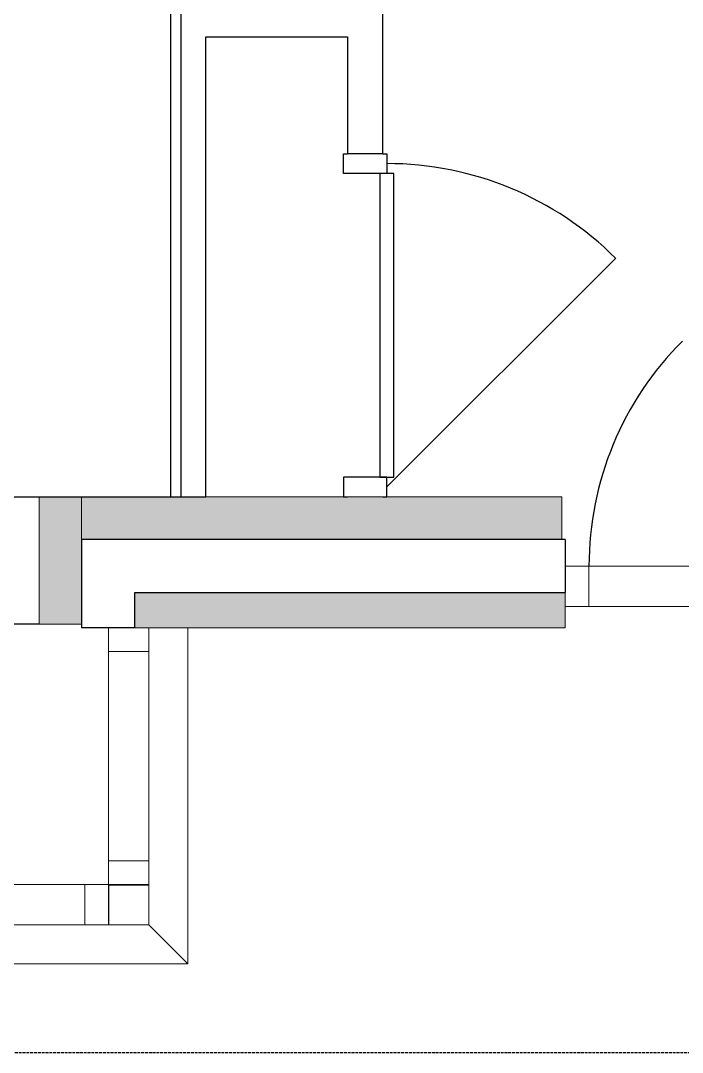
# Model space of a CAD drawing. Header units: millimetres. Extents: x 0 to 59350, y 0 to 29700.
# Drawn here: x 27766 to 28233, y 17721 to 18450 of the extents above; entities that cross this region are included whole.
import ezdxf

# ---------------------------------------------------------------- set-up
doc = ezdxf.new("R2010")
doc.units = ezdxf.units.MM
doc.linetypes.add('PUNKT2_S9', pattern=[1, 0, -1])
doc.linetypes.add('VERDECKT2_S2', pattern=[2.7, 2, -0.7])
doc.layers.add('Standard', color=7, linetype='Continuous', lineweight=25)

msp = doc.modelspace()

# ---------------------------------------------------------------- hatches: boundary and pattern name
at = {"layer": 'Standard', "linetype": 'PUNKT2_S9', "lineweight": 18}
for color, points in [(9, [(27809.1, 18023.72), (27809.1, 18113.72), (27779.1, 18113.72), (27779.1, 18023.72)]), (59, [(27871.6, 18021.22), (27871.6, 18046.22), (27846.6, 18046.22), (27846.6, 18021.22)])]:
    msp.add_hatch(color=color, dxfattribs=at).paths.add_polyline_path(points)
h = msp.add_hatch(color=9, dxfattribs=at)
h.paths.add_polyline_path([(27809.1, 18083.72), (28148.1, 18083.72), (28148.1, 18113.72), (27809.1, 18113.72)])
h.paths.add_polyline_path([(28411.6, 18113.72), (28411.6, 18083.72), (28591.6, 18083.72), (28561.6, 18113.72)])
h = msp.add_hatch(color=59, dxfattribs=at)
h.paths.add_polyline_path([(27871.6, 18021.22), (28150.6, 18021.22), (28150.6, 18046.22), (27871.6, 18046.22)])
h.paths.add_polyline_path([(28654.1, 18021.22), (28629.1, 18046.22), (28409.1, 18046.22), (28409.1, 18021.22)])

# ---------------------------------------------------------------- linework, layer by layer
at = {"layer": 'Standard', "color": 255, "linetype": 'Continuous', "lineweight": -3}
for p, q in [((27871.85, 18983.72), (27871.85, 18113.72)), ((28021.85, 18438.72), (28021.85, 18463.72)), ((27896.85, 18438.72), (27996.85, 18438.72)), ((27896.85, 18113.72), (27896.85, 18438.72)), ((27996.85, 18438.72), (27996.85, 18356.22)), ((28021.85, 18356.22), (28021.85, 18438.72)), ((28009.35, 18356.22), (27996.85, 18356.22)), ((28021.85, 18356.22), (28009.35, 18356.22)), ((27871.85, 18113.72), (27896.85, 18113.72))]:
    msp.add_line(p, q, dxfattribs=at)
at = {"layer": 'Standard', "color": 7, "linetype": 'Continuous', "lineweight": -3}
for p, q in [((27879.35, 18113.72), (27879.35, 18952.34)), ((28024.6, 18120.72), (28186.18, 18282.29)), ((27469.1, 18113.72), (27879.35, 18113.72)), ((28150.6, 18054.97), (28150.6, 18046.22)), ((27846.6, 18021.22), (27846.6, 18046.22)), ((27846.6, 18046.22), (27871.6, 18046.22)), ((27871.6, 18046.22), (28150.6, 18046.22)), ((27779.1, 18023.72), (27753.1, 18023.72)), ((27846.6, 18021.22), (27834.1, 18021.22))]:
    msp.add_line(p, q, dxfattribs=at)
at = {"layer": 'Standard', "color": 131, "linetype": 'Continuous', "lineweight": 25}
for p, q in [((27994.1, 18342.22), (27994.1, 18356.22)), ((27994.1, 18356.22), (27996.85, 18356.22)), ((28021.85, 18356.22), (28024.6, 18356.22)), ((28024.6, 18356.22), (28024.6, 18342.22)), ((28024.6, 18342.22), (27994.1, 18342.22)), ((28029.6, 18342.22), (28019.6, 18342.22)), ((28019.6, 18342.22), (28019.6, 18127.72)), ((28029.6, 18127.72), (28029.6, 18342.22)), ((28024.6, 18127.72), (27994.1, 18127.72)), ((27994.1, 18127.72), (27994.1, 18113.72)), ((28019.6, 18127.72), (28029.6, 18127.72)), ((28024.6, 18113.72), (28024.6, 18127.72)), ((27994.1, 18113.72), (27996.85, 18113.72)), ((28021.85, 18113.72), (28024.6, 18113.72))]:
    msp.add_line(p, q, dxfattribs=at)
at = {"layer": 'Standard', "color": 253, "linetype": 'Continuous', "lineweight": 18}
for p, q in [((27809.1, 18113.72), (27779.1, 18113.72)), ((27779.1, 18113.72), (27779.1, 18023.72)), ((27809.1, 18083.72), (27809.1, 18113.72)), ((27871.85, 18113.72), (27809.1, 18113.72)), ((27809.1, 18113.72), (27809.1, 18083.72)), ((27896.85, 18113.72), (27871.85, 18113.72)), ((27996.85, 18113.72), (27896.85, 18113.72)), ((28021.85, 18113.72), (27996.85, 18113.72)), ((28148.1, 18113.72), (28021.85, 18113.72)), ((28148.1, 18113.72), (28148.1, 18083.72)), ((27809.1, 18023.72), (27809.1, 18083.72)), ((27809.1, 18083.72), (28148.1, 18083.72)), ((27809.1, 18023.72), (27779.1, 18023.72))]:
    msp.add_line(p, q, dxfattribs=at)
at = {"layer": 'Standard', "color": 51, "linetype": 'Continuous', "lineweight": -3}
for p, q in [((27834.1, 18083.72), (27809.1, 18083.72)), ((27809.1, 18083.72), (27809.1, 18023.72)), ((28148.1, 18083.72), (27834.1, 18083.72)), ((28150.6, 18083.72), (28148.1, 18083.72)), ((28150.6, 18083.72), (28150.6, 18064.72)), ((28150.6, 18064.72), (28150.6, 18054.97)), ((27809.1, 18023.72), (27809.1, 18021.22)), ((27828.1, 18021.22), (27809.1, 18021.22)), ((27834.1, 18021.22), (27828.1, 18021.22))]:
    msp.add_line(p, q, dxfattribs=at)
at = {"layer": 'Standard', "color": 2, "linetype": 'Continuous', "lineweight": 18}
for p, q in [((28150.6, 18064.72), (28167.35, 18064.72)), ((28150.6, 18036.22), (28150.6, 18064.72)), ((28150.6, 18064.72), (28409.1, 18064.72)), ((28167.35, 18064.72), (28167.35, 18036.22)), ((28167.35, 18036.22), (28150.6, 18036.22)), ((28150.6, 18036.22), (28409.1, 18036.22)), ((27828.1, 18004.47), (27828.1, 18021.22)), ((27828.1, 18021.22), (27856.6, 18021.22)), ((27828.1, 17839.72), (27828.1, 18021.22)), ((27856.6, 18021.22), (27856.6, 18004.47)), ((27856.6, 17839.72), (27856.6, 18021.22)), ((27856.6, 18004.47), (27828.1, 18004.47)), ((27856.6, 17856.47), (27828.1, 17856.47)), ((27828.1, 17856.47), (27828.1, 17839.72)), ((27856.6, 17839.72), (27856.6, 17856.47)), ((27165.1, 17839.72), (27828.1, 17839.72)), ((27811.35, 17811.22), (27811.35, 17839.72)), ((27811.35, 17839.72), (27828.1, 17839.72)), ((27828.1, 17839.72), (27828.1, 17811.22)), ((27828.1, 17839.72), (27856.6, 17839.72)), ((27165.1, 17811.22), (27828.1, 17811.22)), ((27828.1, 17811.22), (27811.35, 17811.22))]:
    msp.add_line(p, q, dxfattribs=at)
at = {"layer": 'Standard', "color": 36, "linetype": 'Continuous', "lineweight": 18}
for p, q in [((27871.6, 18046.22), (27846.6, 18046.22)), ((27846.6, 18046.22), (27846.6, 18021.22)), ((28150.6, 18046.22), (27871.6, 18046.22)), ((28150.6, 18046.22), (28150.6, 18036.22)), ((28150.6, 18036.22), (28150.6, 18021.22)), ((27856.6, 18021.22), (27846.6, 18021.22)), ((27871.6, 18021.22), (27856.6, 18021.22)), ((27871.6, 18021.22), (28150.6, 18021.22))]:
    msp.add_line(p, q, dxfattribs=at)
at = {"layer": 'Standard', "color": 59, "linetype": 'Continuous', "lineweight": 18}
for p, q in [((27884.11, 18021.22), (27856.6, 18021.22)), ((27856.6, 18021.22), (27856.61, 17811.22)), ((27856.61, 17811.22), (27856.6, 18021.22)), ((27856.6, 18021.22), (27884.11, 18021.22)), ((27884.11, 17783.72), (27884.11, 18021.22)), ((27884.11, 18021.22), (27884.11, 17783.72)), ((27856.6, 17811.22), (27136.6, 17811.22)), ((27136.6, 17811.22), (27856.6, 17811.22)), ((27884.11, 17783.72), (27856.6, 17811.22)), ((27856.6, 17811.22), (27884.11, 17783.72)), ((27856.61, 17811.22), (27884.11, 17783.72)), ((27884.11, 17783.72), (27856.61, 17811.22)), ((27109.1, 17783.72), (27884.11, 17783.72)), ((27884.11, 17783.72), (27109.1, 17783.72))]:
    msp.add_line(p, q, dxfattribs=at)
at = {"layer": 'Standard', "color": 51, "linetype": 'Continuous', "lineweight": 18}
for p, q in [((27856.6, 17839.47), (27828.35, 17839.47)), ((27828.35, 17839.47), (27828.35, 17811.22)), ((27828.35, 17811.22), (27828.35, 17839.47)), ((27828.35, 17839.47), (27856.6, 17839.47)), ((27856.6, 17811.22), (27856.6, 17839.47)), ((27856.6, 17839.47), (27856.6, 17811.22)), ((27828.35, 17811.22), (27856.6, 17811.22)), ((27856.6, 17811.22), (27828.35, 17811.22))]:
    msp.add_line(p, q, dxfattribs=at)
at = {"layer": 'Standard', "color": 7, "linetype": 'VERDECKT2_S2', "lineweight": -3}
msp.add_line((27046.6, 17721.22), (28511.6, 17721.22), dxfattribs=at)
at = {"layer": 'Standard', "color": 7, "linetype": 'Continuous', "lineweight": -3}
msp.add_arc((28024.6, 18120.72), 228.5, 45, 90, dxfattribs=at)
at = {"layer": 'Standard', "color": 5, "linetype": 'Continuous', "lineweight": -3}
msp.add_arc((28392.35, 18064.72), 225, 135, 180, dxfattribs=at)

doc.saveas('drawing.dxf')
